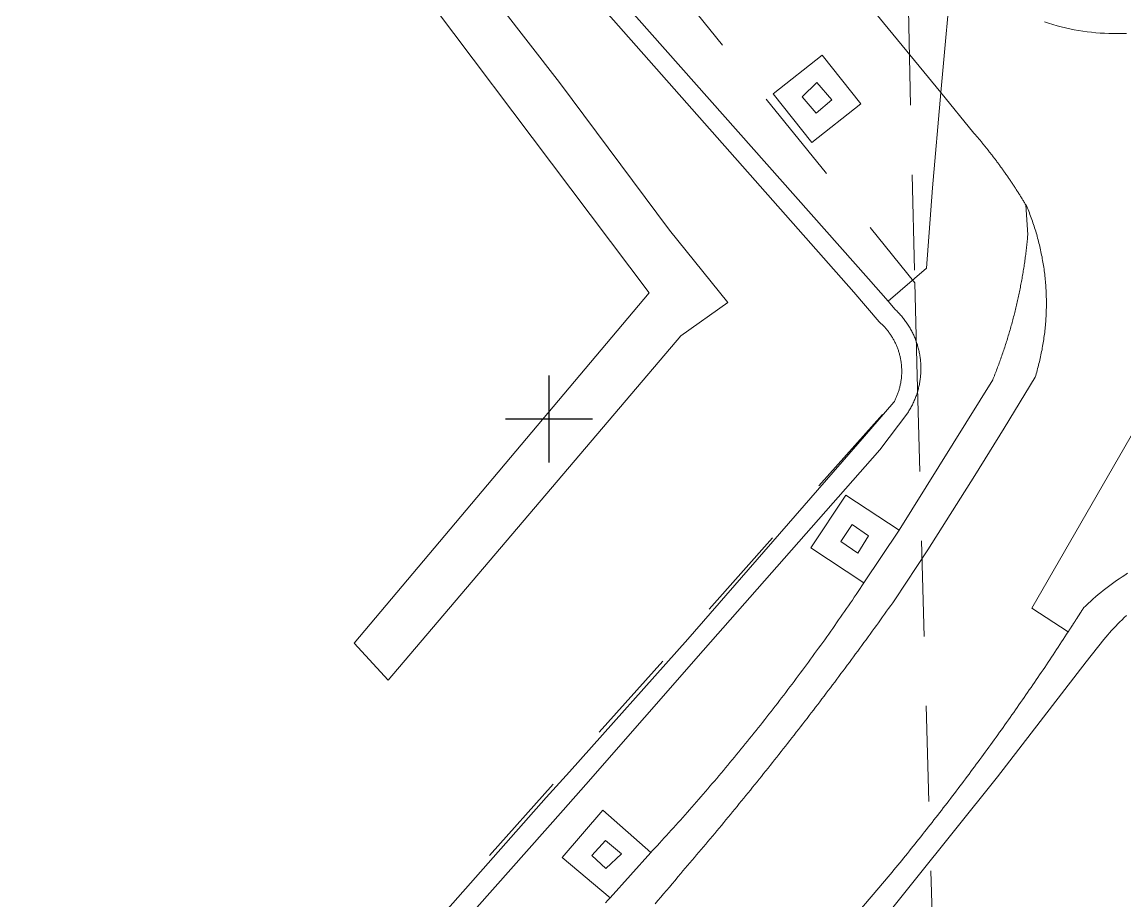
# Model space of a CAD drawing. Header units: metres. Extents: x 104718 to 105139, y 425172 to 425468.
# Drawn here: x 104884.82 to 104916.58, y 425386.13 to 425411.42 of the extents above; entities that cross this region are included whole.
import ezdxf

# ---------------------------------------------------------------- set-up
doc = ezdxf.new("R2010")
doc.units = ezdxf.units.M
doc.header["$MEASUREMENT"] = 0
doc.linetypes.add('KG-PERCEEL-SO', pattern=[19, 5.5, -4, 5.5, -4])
for name, color, linetype, lineweight in [('B-XX-AL-COORDINAATPUNT-G', 7, 'Continuous', 25), ('B-XX-GK-KADEMUUR-G', 150, 'Continuous', 18), ('B-XX-KG-GRENS_PERCEEL-G', 150, 'KG-PERCEEL-SO', 18), ('B-XX-KW-KUNSTWERK_STEIGER-G', 170, 'Continuous', 18), ('B-XX-OG-WATER_HAVEN-G', 170, 'Continuous', 18), ('B-XX-VH-GESLOTENVERHARDING-G', 10, 'Continuous', 18), ('B-XX-VH-ONVERHARD_ZAND-G', 210, 'Continuous', 18), ('B-XX-VH-OPENVERHARDING-G', 90, 'Continuous', 18), ('B-XX-VH-OPENVERHARDING_SIERBESTRATING-G', 90, 'Continuous', 18), ('B-XX-VH-OPENVERHARDING_STRAATBAKSTEEN-G', 90, 'Continuous', 18)]:
    doc.layers.add(name, color=color, linetype=linetype, lineweight=lineweight)

msp = doc.modelspace()

# ---------------------------------------------------------------- linework, layer by layer
at = {"layer": 'B-XX-AL-COORDINAATPUNT-G', "ltscale": 0.5, "flags": 128}
for points in [[(104900, 425398.75), (104900, 425401.25)], [(104898.75, 425400), (104901.25, 425400)]]:
    msp.add_lwpolyline(points, dxfattribs=at)
at = {"layer": 'B-XX-GK-KADEMUUR-G', "ltscale": 0.5}
for points in [[(104895.355, 425383.055), (104900.406, 425388.736), (104901.059, 425389.483), (104904.44, 425393.34), (104909.522, 425399.109), (104910.33, 425400.178), (104910.33, 425400.178), (104910.348, 425400.206), (104910.365, 425400.234), (104910.382, 425400.262), (104910.399, 425400.29), (104910.415, 425400.319), (104910.431, 425400.347), (104910.447, 425400.377), (104910.462, 425400.406), (104910.476, 425400.435), (104910.49, 425400.465), (104910.504, 425400.495), (104910.517, 425400.525), (104910.53, 425400.555), (104910.543, 425400.586), (104910.555, 425400.616), (104910.566, 425400.647), (104910.578, 425400.678), (104910.588, 425400.709), (104910.599, 425400.74), (104910.608, 425400.772), (104910.618, 425400.803), (104910.627, 425400.835), (104910.635, 425400.867), (104910.643, 425400.899), (104910.651, 425400.931), (104910.658, 425400.963), (104910.665, 425400.995), (104910.671, 425401.027), (104910.677, 425401.06), (104910.682, 425401.092), (104910.687, 425401.125), (104910.691, 425401.157), (104910.695, 425401.19), (104910.698, 425401.223), (104910.701, 425401.255), (104910.704, 425401.288), (104910.706, 425401.321), (104910.707, 425401.354), (104910.709, 425401.387), (104910.709, 425401.42), (104910.709, 425401.453), (104910.709, 425401.486), (104910.708, 425401.518), (104910.707, 425401.551), (104910.705, 425401.584), (104910.703, 425401.617), (104910.701, 425401.65), (104910.698, 425401.683), (104910.694, 425401.715), (104910.69, 425401.748), (104910.685, 425401.781), (104910.681, 425401.813), (104910.675, 425401.845), (104910.669, 425401.878), (104910.663, 425401.91), (104910.656, 425401.942), (104910.649, 425401.974), (104910.641, 425402.006), (104910.633, 425402.038), (104910.624, 425402.07), (104910.615, 425402.102), (104910.606, 425402.133), (104910.596, 425402.165), (104910.586, 425402.196), (104910.575, 425402.227), (104910.563, 425402.258), (104910.552, 425402.288), (104910.54, 425402.319), (104910.527, 425402.349), (104910.514, 425402.38), (104910.501, 425402.41), (104910.487, 425402.44), (104910.472, 425402.469), (104910.458, 425402.499), (104910.443, 425402.528), (104910.427, 425402.557), (104910.411, 425402.586), (104910.395, 425402.614), (104910.378, 425402.642), (104910.361, 425402.671), (104910.343, 425402.698), (104910.325, 425402.726), (104910.307, 425402.753), (104910.288, 425402.78), (104910.269, 425402.807), (104910.25, 425402.834), (104910.23, 425402.86), (104910.21, 425402.886), (104910.189, 425402.911), (104910.168, 425402.937), (104910.147, 425402.962), (104910.125, 425402.987), (104910.103, 425403.011), (104910.081, 425403.035), (104910.058, 425403.059), (104910.035, 425403.083), (104910.012, 425403.106), (104909.988, 425403.129), (104909.964, 425403.151), (104909.964, 425403.151), (104909.763, 425403.384), (104909.199, 425404.035), (104901.689, 425412.5)], [(104901.267, 425412.148), (104908.78, 425403.648), (104909.511, 425402.791), (104909.511, 425402.791), (104909.53, 425402.774), (104909.549, 425402.757), (104909.568, 425402.739), (104909.586, 425402.722), (104909.605, 425402.704), (104909.623, 425402.685), (104909.64, 425402.667), (104909.658, 425402.648), (104909.675, 425402.629), (104909.692, 425402.61), (104909.709, 425402.591), (104909.725, 425402.571), (104909.741, 425402.551), (104909.757, 425402.531), (104909.773, 425402.511), (104909.788, 425402.491), (104909.803, 425402.47), (104909.818, 425402.449), (104909.833, 425402.428), (104909.847, 425402.407), (104909.861, 425402.385), (104909.874, 425402.363), (104909.888, 425402.342), (104909.901, 425402.32), (104909.914, 425402.297), (104909.926, 425402.275), (104909.938, 425402.252), (104909.95, 425402.23), (104909.961, 425402.207), (104909.973, 425402.184), (104909.984, 425402.161), (104909.994, 425402.137), (104910.004, 425402.114), (104910.014, 425402.09), (104910.024, 425402.067), (104910.033, 425402.043), (104910.042, 425402.019), (104910.051, 425401.995), (104910.059, 425401.97), (104910.067, 425401.946), (104910.075, 425401.922), (104910.082, 425401.897), (104910.089, 425401.872), (104910.096, 425401.848), (104910.102, 425401.823), (104910.108, 425401.798), (104910.113, 425401.773), (104910.119, 425401.748), (104910.124, 425401.723), (104910.128, 425401.698), (104910.132, 425401.672), (104910.136, 425401.647), (104910.14, 425401.622), (104910.143, 425401.596), (104910.146, 425401.571), (104910.149, 425401.545), (104910.151, 425401.52), (104910.153, 425401.494), (104910.154, 425401.469), (104910.155, 425401.443), (104910.156, 425401.418), (104910.156, 425401.392), (104910.156, 425401.366), (104910.156, 425401.341), (104910.156, 425401.315), (104910.155, 425401.29), (104910.153, 425401.264), (104910.152, 425401.239), (104910.15, 425401.213), (104910.147, 425401.188), (104910.145, 425401.162), (104910.142, 425401.137), (104910.138, 425401.111), (104910.134, 425401.086), (104910.13, 425401.061), (104910.126, 425401.035), (104910.121, 425401.01), (104910.116, 425400.985), (104910.111, 425400.96), (104910.105, 425400.935), (104910.099, 425400.91), (104910.092, 425400.886), (104910.085, 425400.861), (104910.078, 425400.836), (104910.071, 425400.812), (104910.063, 425400.787), (104910.055, 425400.763), (104910.046, 425400.739), (104910.038, 425400.715), (104910.028, 425400.691), (104910.019, 425400.667), (104910.009, 425400.644), (104909.999, 425400.62), (104909.989, 425400.597), (104909.978, 425400.573), (104909.967, 425400.55), (104909.956, 425400.527), (104909.944, 425400.505), (104909.932, 425400.482), (104909.932, 425400.482), (104909.087, 425399.504), (104903.998, 425393.663), (104900.592, 425389.848), (104899.919, 425389.107), (104892.36, 425380.563)]]:
    msp.add_lwpolyline(points, dxfattribs=at)
at = {"layer": 'B-XX-KG-GRENS_PERCEEL-G', "ltscale": 0.5, "flags": 128}
for points in [[(104882.341, 425438.731), (104910.533, 425403.916)], [(104912.116, 425420.608), (104910.199, 425418.177), (104910.533, 425403.916)], [(104910.533, 425403.916), (104910.596, 425401.24)], [(104800.173, 425322.245), (104812.813, 425332.586), (104829.721, 425343.786), (104866.88, 425363.631), (104886.387, 425374.096), (104910.596, 425401.24)], [(104910.596, 425401.24), (104911.057, 425384.788)]]:
    msp.add_lwpolyline(points, dxfattribs=at)
at = {"layer": 'B-XX-KW-KUNSTWERK_STEIGER-G', "ltscale": 0.5}
msp.add_lwpolyline([(104868.263, 425418.35), (104867.815, 425417.997), (104868.716, 425416.778), (104883.71, 425428.484), (104893.888, 425415.566), (104902.887, 425403.63), (104894.383, 425393.549), (104895.37, 425392.485), (104903.799, 425402.389), (104905.151, 425403.348), (104903.469, 425405.428), (104900.298, 425409.679), (104893.35, 425418.626), (104883.999, 425430.579), (104874.844, 425423.538)], close=True, dxfattribs=at)
at = {"layer": 'B-XX-OG-WATER_HAVEN-G', "ltscale": 0.5}
msp.add_lwpolyline([(104892.36, 425380.563), (104899.919, 425389.107), (104900.592, 425389.848), (104903.998, 425393.663), (104909.087, 425399.504), (104909.932, 425400.482), (104909.932, 425400.482), (104909.944, 425400.505), (104909.956, 425400.527), (104909.967, 425400.55), (104909.978, 425400.573), (104909.989, 425400.597), (104909.999, 425400.62), (104910.009, 425400.644), (104910.019, 425400.667), (104910.028, 425400.691), (104910.038, 425400.715), (104910.046, 425400.739), (104910.055, 425400.763), (104910.063, 425400.787), (104910.071, 425400.812), (104910.078, 425400.836), (104910.085, 425400.861), (104910.092, 425400.886), (104910.099, 425400.91), (104910.105, 425400.935), (104910.111, 425400.96), (104910.116, 425400.985), (104910.121, 425401.01), (104910.126, 425401.035), (104910.13, 425401.061), (104910.134, 425401.086), (104910.138, 425401.111), (104910.142, 425401.137), (104910.145, 425401.162), (104910.147, 425401.188), (104910.15, 425401.213), (104910.152, 425401.239), (104910.153, 425401.264), (104910.155, 425401.29), (104910.156, 425401.315), (104910.156, 425401.341), (104910.156, 425401.366), (104910.156, 425401.392), (104910.156, 425401.418), (104910.155, 425401.443), (104910.154, 425401.469), (104910.153, 425401.494), (104910.151, 425401.52), (104910.149, 425401.545), (104910.146, 425401.571), (104910.143, 425401.596), (104910.14, 425401.622), (104910.136, 425401.647), (104910.132, 425401.672), (104910.128, 425401.698), (104910.124, 425401.723), (104910.119, 425401.748), (104910.113, 425401.773), (104910.108, 425401.798), (104910.102, 425401.823), (104910.096, 425401.848), (104910.089, 425401.872), (104910.082, 425401.897), (104910.075, 425401.922), (104910.067, 425401.946), (104910.059, 425401.97), (104910.051, 425401.995), (104910.042, 425402.019), (104910.033, 425402.043), (104910.024, 425402.067), (104910.014, 425402.09), (104910.004, 425402.114), (104909.994, 425402.137), (104909.984, 425402.161), (104909.973, 425402.184), (104909.961, 425402.207), (104909.95, 425402.23), (104909.938, 425402.252), (104909.926, 425402.275), (104909.914, 425402.297), (104909.901, 425402.32), (104909.888, 425402.342), (104909.874, 425402.363), (104909.861, 425402.385), (104909.847, 425402.407), (104909.833, 425402.428), (104909.818, 425402.449), (104909.803, 425402.47), (104909.788, 425402.491), (104909.773, 425402.511), (104909.757, 425402.531), (104909.741, 425402.551), (104909.725, 425402.571), (104909.709, 425402.591), (104909.692, 425402.61), (104909.675, 425402.629), (104909.658, 425402.648), (104909.64, 425402.667), (104909.623, 425402.685), (104909.605, 425402.704), (104909.586, 425402.722), (104909.568, 425402.739), (104909.549, 425402.757), (104909.53, 425402.774), (104909.511, 425402.791), (104909.511, 425402.791), (104908.78, 425403.648), (104901.267, 425412.148)], dxfattribs=at)
at = {"layer": 'B-XX-VH-GESLOTENVERHARDING-G', "ltscale": 0.5}
for points in [[(104906.452, 425409.356), (104907.572, 425407.955), (104908.974, 425409.07), (104907.868, 425410.468)], [(104907.288, 425409.267), (104907.713, 425409.68), (104908.144, 425409.184), (104907.693, 425408.802)], [(104909.067, 425395.28), (104910.081, 425396.794), (104908.547, 425397.808), (104907.538, 425396.287)], [(104908.398, 425396.47), (104908.726, 425396.959), (104909.204, 425396.636), (104908.89, 425396.139)], [(104901.755, 425386.22), (104902.935, 425387.523), (104901.553, 425388.745), (104900.381, 425387.374)], [(104902.088, 425387.48), (104901.633, 425387.064), (104901.231, 425387.438), (104901.628, 425387.868)]]:
    msp.add_lwpolyline(points, close=True, dxfattribs=at)
at = {"layer": 'B-XX-VH-ONVERHARD_ZAND-G', "ltscale": 0.5}
for points in [[(104907.288, 425409.267), (104907.693, 425408.802), (104908.144, 425409.184), (104907.713, 425409.68)], [(104908.398, 425396.47), (104908.89, 425396.139), (104909.204, 425396.636), (104908.726, 425396.959)], [(104902.088, 425387.48), (104901.628, 425387.868), (104901.231, 425387.438), (104901.633, 425387.064)]]:
    msp.add_lwpolyline(points, close=True, dxfattribs=at)
at = {"layer": 'B-XX-VH-OPENVERHARDING-G', "ltscale": 0.5}
msp.add_lwpolyline([(104916.627, 425394.339), (104916.563, 425394.281), (104916.501, 425394.222), (104916.439, 425394.161), (104916.379, 425394.1), (104916.319, 425394.038), (104916.26, 425393.975), (104916.201, 425393.912), (104916.144, 425393.847), (104916.088, 425393.782), (104916.032, 425393.716), (104915.978, 425393.649), (104915.978, 425393.649), (104915.471, 425393.011), (104912.917, 425389.702), (104902.038, 425376.138)], dxfattribs=at)
at = {"layer": 'B-XX-VH-OPENVERHARDING_SIERBESTRATING-G', "ltscale": 0.5}
for points in [[(104911.615, 425413.086), (104911.284, 425409.389), (104912.237, 425408.225), (104912.237, 425408.225), (104912.254, 425408.205), (104912.271, 425408.186), (104912.287, 425408.166), (104912.304, 425408.147), (104912.321, 425408.127), (104912.337, 425408.108), (104912.354, 425408.088), (104912.371, 425408.068), (104912.387, 425408.048), (104912.404, 425408.029), (104912.42, 425408.009), (104912.437, 425407.989), (104912.453, 425407.969), (104912.469, 425407.949), (104912.486, 425407.929), (104912.502, 425407.909), (104912.518, 425407.89), (104912.534, 425407.87), (104912.551, 425407.849), (104912.567, 425407.829), (104912.583, 425407.809), (104912.599, 425407.789), (104912.615, 425407.769), (104912.631, 425407.749), (104912.647, 425407.729), (104912.663, 425407.709), (104912.679, 425407.688), (104912.695, 425407.668), (104912.711, 425407.648), (104912.726, 425407.627), (104912.742, 425407.607), (104912.758, 425407.587), (104912.774, 425407.566), (104912.789, 425407.546), (104912.805, 425407.525), (104912.821, 425407.505), (104912.836, 425407.484), (104912.852, 425407.464), (104912.867, 425407.443), (104912.883, 425407.423), (104912.898, 425407.402), (104912.913, 425407.381), (104912.929, 425407.361), (104912.944, 425407.34), (104912.959, 425407.319), (104912.974, 425407.298), (104912.99, 425407.278), (104913.005, 425407.257), (104913.02, 425407.236), (104913.035, 425407.215), (104913.05, 425407.194), (104913.065, 425407.173), (104913.08, 425407.152), (104913.095, 425407.131), (104913.11, 425407.11), (104913.125, 425407.089), (104913.139, 425407.068), (104913.154, 425407.047), (104913.169, 425407.026), (104913.184, 425407.005), (104913.198, 425406.984), (104913.213, 425406.962), (104913.228, 425406.941), (104913.242, 425406.92), (104913.257, 425406.899), (104913.271, 425406.877), (104913.286, 425406.856), (104913.3, 425406.835), (104913.314, 425406.813), (104913.329, 425406.792), (104913.343, 425406.771), (104913.357, 425406.749), (104913.372, 425406.728), (104913.386, 425406.706), (104913.4, 425406.685), (104913.414, 425406.663), (104913.428, 425406.642), (104913.442, 425406.62), (104913.456, 425406.598), (104913.47, 425406.577), (104913.484, 425406.555), (104913.498, 425406.533), (104913.512, 425406.512), (104913.526, 425406.49), (104913.539, 425406.468), (104913.553, 425406.446), (104913.567, 425406.425), (104913.58, 425406.403), (104913.594, 425406.381), (104913.608, 425406.359), (104913.621, 425406.337), (104913.635, 425406.315), (104913.648, 425406.293), (104913.661, 425406.271), (104913.675, 425406.249), (104913.688, 425406.227), (104913.702, 425406.205), (104913.715, 425406.183), (104913.728, 425406.161), (104913.728, 425406.161), (104913.755, 425406.116), (104913.755, 425406.116), (104913.775, 425406.069), (104913.794, 425406.022), (104913.813, 425405.975), (104913.832, 425405.928), (104913.85, 425405.881), (104913.868, 425405.833), (104913.885, 425405.786), (104913.903, 425405.738), (104913.92, 425405.69), (104913.936, 425405.642), (104913.953, 425405.594), (104913.968, 425405.546), (104913.984, 425405.498), (104913.999, 425405.449), (104914.014, 425405.401), (104914.029, 425405.352), (104914.043, 425405.304), (104914.057, 425405.255), (104914.07, 425405.206), (104914.083, 425405.157), (104914.096, 425405.108), (104914.109, 425405.059), (104914.121, 425405.009), (104914.133, 425404.96), (104914.144, 425404.911), (104914.155, 425404.861), (104914.166, 425404.811), (104914.176, 425404.762), (104914.186, 425404.712), (104914.196, 425404.662), (104914.205, 425404.612), (104914.214, 425404.562), (104914.223, 425404.512), (104914.231, 425404.462), (104914.239, 425404.412), (104914.246, 425404.362), (104914.254, 425404.312), (104914.26, 425404.262), (104914.267, 425404.211), (104914.273, 425404.161), (104914.279, 425404.11), (104914.284, 425404.06), (104914.289, 425404.01), (104914.294, 425403.959), (104914.298, 425403.908), (104914.302, 425403.858), (104914.306, 425403.807), (104914.309, 425403.757), (104914.312, 425403.706), (104914.314, 425403.655), (104914.316, 425403.605), (104914.318, 425403.554), (104914.32, 425403.503), (104914.321, 425403.452), (104914.321, 425403.402), (104914.322, 425403.351), (104914.322, 425403.3), (104914.321, 425403.25), (104914.321, 425403.199), (104914.32, 425403.148), (104914.318, 425403.097), (104914.316, 425403.047), (104914.314, 425402.996), (104914.312, 425402.945), (104914.309, 425402.895), (104914.306, 425402.844), (104914.302, 425402.793), (104914.298, 425402.743), (104914.294, 425402.692), (104914.289, 425402.642), (104914.284, 425402.591), (104914.279, 425402.541), (104914.273, 425402.49), (104914.267, 425402.44), (104914.26, 425402.39), (104914.253, 425402.339), (104914.246, 425402.289), (104914.239, 425402.239), (104914.231, 425402.189), (104914.223, 425402.139), (104914.214, 425402.089), (104914.205, 425402.039), (104914.196, 425401.989), (104914.186, 425401.939), (104914.176, 425401.89), (104914.166, 425401.84), (104914.155, 425401.79), (104914.144, 425401.741), (104914.132, 425401.691), (104914.121, 425401.642), (104914.109, 425401.593), (104914.096, 425401.544), (104914.083, 425401.494), (104914.07, 425401.446), (104914.057, 425401.397), (104914.043, 425401.348), (104914.028, 425401.299), (104914.014, 425401.25), (104913.999, 425401.202), (104913.999, 425401.202), (104913.103, 425399.732), (104912.261, 425398.368), (104910.909, 425396.235), (104909.955, 425394.793), (104909.955, 425394.793), (104909.896, 425394.711), (104909.838, 425394.628), (104909.779, 425394.546), (104909.72, 425394.464), (104909.661, 425394.382), (104909.602, 425394.3), (104909.543, 425394.218), (104909.484, 425394.136), (104909.425, 425394.054), (104909.366, 425393.972), (104909.306, 425393.89), (104909.247, 425393.808), (104909.187, 425393.726), (104909.128, 425393.645), (104909.068, 425393.563), (104909.008, 425393.482), (104908.949, 425393.4), (104908.889, 425393.319), (104908.829, 425393.237), (104908.769, 425393.156), (104908.709, 425393.075), (104908.648, 425392.994), (104908.588, 425392.912), (104908.528, 425392.831), (104908.467, 425392.75), (104908.407, 425392.669), (104908.346, 425392.588), (104908.286, 425392.507), (104908.225, 425392.427), (104908.164, 425392.346), (104908.103, 425392.265), (104908.042, 425392.185), (104907.981, 425392.104), (104907.92, 425392.023), (104907.859, 425391.943), (104907.798, 425391.863), (104907.737, 425391.782), (104907.675, 425391.702), (104907.614, 425391.622), (104907.552, 425391.541), (104907.491, 425391.461), (104907.429, 425391.381), (104907.367, 425391.301), (104907.305, 425391.221), (104907.243, 425391.141), (104907.181, 425391.062), (104907.119, 425390.982), (104907.057, 425390.902), (104906.995, 425390.822), (104906.933, 425390.743), (104906.87, 425390.663), (104906.808, 425390.584), (104906.745, 425390.504), (104906.683, 425390.425), (104906.62, 425390.346), (104906.557, 425390.266), (104906.494, 425390.187), (104906.432, 425390.108), (104906.369, 425390.029), (104906.306, 425389.95), (104906.242, 425389.871), (104906.179, 425389.792), (104906.116, 425389.713), (104906.053, 425389.635), (104905.989, 425389.556), (104905.926, 425389.477), (104905.862, 425389.399), (104905.799, 425389.32), (104905.735, 425389.242), (104905.671, 425389.163), (104905.607, 425389.085), (104905.543, 425389.006), (104905.479, 425388.928), (104905.415, 425388.85), (104905.351, 425388.772), (104905.287, 425388.694), (104905.223, 425388.616), (104905.158, 425388.538), (104905.094, 425388.46), (104905.029, 425388.382), (104904.965, 425388.304), (104904.9, 425388.227), (104904.835, 425388.149), (104904.771, 425388.071), (104904.706, 425387.994), (104904.641, 425387.916), (104904.576, 425387.839), (104904.511, 425387.762), (104904.446, 425387.684), (104904.38, 425387.607), (104904.315, 425387.53), (104904.25, 425387.453), (104904.184, 425387.376), (104904.119, 425387.299), (104904.053, 425387.222), (104903.987, 425387.145), (104903.922, 425387.068), (104903.856, 425386.992), (104903.79, 425386.915), (104903.79, 425386.915), (104903.709, 425386.818), (104903.627, 425386.72), (104903.545, 425386.623), (104903.464, 425386.526), (104903.382, 425386.429), (104903.3, 425386.332), (104903.218, 425386.235), (104903.136, 425386.139), (104903.053, 425386.042)], [(104908.654, 425412.598), (104911.284, 425409.389), (104911.615, 425413.086)], [(104916.63, 425411.093), (104916.504, 425411.089), (104916.378, 425411.087), (104916.251, 425411.088), (104916.125, 425411.09), (104915.999, 425411.096), (104915.873, 425411.104), (104915.747, 425411.114), (104915.621, 425411.126), (104915.495, 425411.141), (104915.37, 425411.159), (104915.245, 425411.179), (104915.121, 425411.201), (104914.997, 425411.225), (104914.874, 425411.252), (104914.751, 425411.282), (104914.628, 425411.313), (104914.507, 425411.347), (104914.386, 425411.384), (104914.265, 425411.423)], [(104901.289, 425376.861), (104909.822, 425386.888), (104909.822, 425386.888), (104909.878, 425386.956), (104909.933, 425387.023), (104909.989, 425387.091), (104910.044, 425387.159), (104910.1, 425387.227), (104910.155, 425387.294), (104910.21, 425387.362), (104910.266, 425387.43), (104910.321, 425387.498), (104910.376, 425387.567), (104910.431, 425387.635), (104910.486, 425387.703), (104910.54, 425387.771), (104910.595, 425387.84), (104910.65, 425387.908), (104910.704, 425387.977), (104910.759, 425388.045), (104910.813, 425388.114), (104910.867, 425388.183), (104910.922, 425388.252), (104910.976, 425388.32), (104911.03, 425388.389), (104911.084, 425388.458), (104911.138, 425388.527), (104911.192, 425388.596), (104911.245, 425388.666), (104911.299, 425388.735), (104911.353, 425388.804), (104911.406, 425388.873), (104911.46, 425388.943), (104911.513, 425389.012), (104911.566, 425389.082), (104911.62, 425389.151), (104911.673, 425389.221), (104911.726, 425389.291), (104911.779, 425389.36), (104911.832, 425389.43), (104911.884, 425389.5), (104911.937, 425389.57), (104911.99, 425389.64), (104912.042, 425389.71), (104912.095, 425389.78), (104912.147, 425389.85), (104912.199, 425389.921), (104912.252, 425389.991), (104912.304, 425390.061), (104912.356, 425390.132), (104912.408, 425390.202), (104912.46, 425390.273), (104912.512, 425390.343), (104912.563, 425390.414), (104912.615, 425390.485), (104912.667, 425390.556), (104912.718, 425390.626), (104912.77, 425390.697), (104912.821, 425390.768), (104912.872, 425390.839), (104912.923, 425390.91), (104912.975, 425390.982), (104913.026, 425391.053), (104913.077, 425391.124), (104913.127, 425391.195), (104913.178, 425391.267), (104913.229, 425391.338), (104913.279, 425391.41), (104913.33, 425391.481), (104913.38, 425391.553), (104913.431, 425391.624), (104913.481, 425391.696), (104913.531, 425391.768), (104913.581, 425391.84), (104913.631, 425391.912), (104913.681, 425391.984), (104913.731, 425392.056), (104913.781, 425392.128), (104913.831, 425392.2), (104913.88, 425392.272), (104913.93, 425392.344), (104913.979, 425392.416), (104914.029, 425392.489), (104914.078, 425392.561), (104914.127, 425392.634), (104914.176, 425392.706), (104914.225, 425392.779), (104914.274, 425392.851), (104914.323, 425392.924), (104914.372, 425392.997), (104914.421, 425393.07), (104914.469, 425393.142), (104914.518, 425393.215), (104914.566, 425393.288), (104914.615, 425393.361), (104914.663, 425393.434), (104914.711, 425393.508), (104914.759, 425393.581), (104914.807, 425393.654), (104914.855, 425393.727), (104914.903, 425393.801), (104914.951, 425393.874), (104914.951, 425393.874), (104913.905, 425394.554), (104923.495, 425411.174)], [(104923.495, 425411.174), (104913.905, 425394.554), (104914.951, 425393.874), (104914.951, 425393.874), (104914.955, 425393.881), (104914.96, 425393.888), (104914.964, 425393.895), (104914.969, 425393.902), (104914.973, 425393.908), (104914.978, 425393.915), (104914.982, 425393.922), (104914.987, 425393.929), (104914.991, 425393.936), (104914.996, 425393.943), (104915, 425393.95), (104915.005, 425393.957), (104915.009, 425393.964), (104915.014, 425393.971), (104915.018, 425393.977), (104915.023, 425393.984), (104915.027, 425393.991), (104915.032, 425393.998), (104915.036, 425394.005), (104915.04, 425394.012), (104915.045, 425394.019), (104915.049, 425394.026), (104915.054, 425394.033), (104915.058, 425394.04), (104915.063, 425394.047), (104915.067, 425394.053), (104915.072, 425394.06), (104915.076, 425394.067), (104915.081, 425394.074), (104915.085, 425394.081), (104915.09, 425394.088), (104915.094, 425394.095), (104915.098, 425394.102), (104915.103, 425394.109), (104915.107, 425394.116), (104915.112, 425394.123), (104915.116, 425394.129), (104915.121, 425394.136), (104915.125, 425394.143), (104915.13, 425394.15), (104915.134, 425394.157), (104915.139, 425394.164), (104915.143, 425394.171), (104915.147, 425394.178), (104915.152, 425394.185), (104915.156, 425394.192), (104915.161, 425394.199), (104915.165, 425394.206), (104915.17, 425394.212), (104915.174, 425394.219), (104915.179, 425394.226), (104915.183, 425394.233), (104915.187, 425394.24), (104915.192, 425394.247), (104915.196, 425394.254), (104915.201, 425394.261), (104915.205, 425394.268), (104915.21, 425394.275), (104915.214, 425394.282), (104915.219, 425394.289), (104915.223, 425394.296), (104915.227, 425394.302), (104915.232, 425394.309), (104915.236, 425394.316), (104915.241, 425394.323), (104915.245, 425394.33), (104915.25, 425394.337), (104915.254, 425394.344), (104915.258, 425394.351), (104915.263, 425394.358), (104915.267, 425394.365), (104915.272, 425394.372), (104915.276, 425394.379), (104915.281, 425394.386), (104915.285, 425394.393), (104915.289, 425394.399), (104915.294, 425394.406), (104915.298, 425394.413), (104915.303, 425394.42), (104915.307, 425394.427), (104915.312, 425394.434), (104915.316, 425394.441), (104915.32, 425394.448), (104915.325, 425394.455), (104915.329, 425394.462), (104915.334, 425394.469), (104915.338, 425394.476), (104915.342, 425394.483), (104915.347, 425394.49), (104915.351, 425394.497), (104915.356, 425394.503), (104915.36, 425394.51), (104915.365, 425394.517), (104915.369, 425394.524), (104915.373, 425394.531), (104915.378, 425394.538), (104915.382, 425394.545), (104915.387, 425394.552), (104915.391, 425394.559), (104915.391, 425394.559), (104915.459, 425394.625), (104915.529, 425394.691), (104915.599, 425394.755), (104915.669, 425394.819), (104915.741, 425394.881), (104915.814, 425394.943), (104915.887, 425395.004), (104915.961, 425395.063), (104916.036, 425395.122), (104916.112, 425395.18), (104916.188, 425395.237), (104916.265, 425395.293), (104916.343, 425395.348), (104916.421, 425395.401), (104916.501, 425395.454), (104916.58, 425395.506), (104916.661, 425395.557)]]:
    msp.add_lwpolyline(points, dxfattribs=at)
at = {"layer": 'B-XX-VH-OPENVERHARDING_STRAATBAKSTEEN-G', "ltscale": 0.5}
for points in [[(104876.618, 425445), (104876.715, 425444.877), (104876.854, 425445), (104879.71, 425445), (104882.008, 425442.204), (104880.151, 425440.512), (104881.276, 425439.083), (104880.329, 425438.227), (104880.431, 425438.099), (104880.86, 425438.475), (104884.796, 425433.445), (104898.04, 425416.811), (104900.175, 425414.254), (104901.689, 425412.5), (104909.199, 425404.035), (104909.763, 425403.384), (104910.865, 425404.337), (104911.039, 425406.649), (104911.284, 425409.389), (104908.654, 425412.598), (104901.393, 425421.42), (104894.194, 425430.22), (104884.888, 425441.452), (104881.931, 425445)], [(104906.452, 425409.356), (104907.868, 425410.468), (104908.974, 425409.07), (104907.572, 425407.955)]]:
    msp.add_lwpolyline(points, close=True, dxfattribs=at)
for points in [[(104914.265, 425411.423), (104914.386, 425411.384), (104914.507, 425411.347), (104914.628, 425411.313), (104914.751, 425411.282), (104914.874, 425411.252), (104914.997, 425411.225), (104915.121, 425411.201), (104915.245, 425411.179), (104915.37, 425411.159), (104915.495, 425411.141), (104915.621, 425411.126), (104915.747, 425411.114), (104915.873, 425411.104), (104915.999, 425411.096), (104916.125, 425411.09), (104916.251, 425411.088), (104916.378, 425411.087), (104916.504, 425411.089), (104916.63, 425411.093)], [(104901.623, 425386.074), (104901.689, 425386.147), (104901.755, 425386.22), (104901.755, 425386.22), (104900.381, 425387.374), (104901.553, 425388.745), (104902.935, 425387.523), (104902.983, 425387.576), (104902.983, 425387.576), (104903.05, 425387.649), (104903.118, 425387.722), (104903.185, 425387.795), (104903.252, 425387.868), (104903.319, 425387.941), (104903.386, 425388.015), (104903.453, 425388.088), (104903.519, 425388.162), (104903.586, 425388.235), (104903.652, 425388.309), (104903.719, 425388.383), (104903.785, 425388.457), (104903.851, 425388.531), (104903.917, 425388.605), (104903.982, 425388.68), (104904.048, 425388.754), (104904.114, 425388.829), (104904.179, 425388.903), (104904.244, 425388.978), (104904.31, 425389.053), (104904.375, 425389.128), (104904.44, 425389.203), (104904.505, 425389.278), (104904.569, 425389.353), (104904.634, 425389.429), (104904.698, 425389.504), (104904.763, 425389.58), (104904.827, 425389.655), (104904.891, 425389.731), (104904.955, 425389.807), (104905.019, 425389.883), (104905.083, 425389.959), (104905.146, 425390.035), (104905.21, 425390.111), (104905.273, 425390.188), (104905.336, 425390.264), (104905.4, 425390.341), (104905.463, 425390.418), (104905.525, 425390.494), (104905.588, 425390.571), (104905.651, 425390.648), (104905.713, 425390.725), (104905.776, 425390.803), (104905.838, 425390.88), (104905.9, 425390.957), (104905.962, 425391.035), (104906.024, 425391.112), (104906.086, 425391.19), (104906.148, 425391.268), (104906.209, 425391.346), (104906.27, 425391.424), (104906.332, 425391.502), (104906.393, 425391.58), (104906.454, 425391.658), (104906.515, 425391.737), (104906.576, 425391.815), (104906.636, 425391.894), (104906.697, 425391.973), (104906.757, 425392.051), (104906.817, 425392.13), (104906.877, 425392.209), (104906.937, 425392.288), (104906.997, 425392.368), (104907.057, 425392.447), (104907.117, 425392.526), (104907.176, 425392.606), (104907.236, 425392.685), (104907.295, 425392.765), (104907.354, 425392.845), (104907.413, 425392.924), (104907.472, 425393.004), (104907.531, 425393.084), (104907.589, 425393.164), (104907.648, 425393.245), (104907.706, 425393.325), (104907.764, 425393.405), (104907.822, 425393.486), (104907.88, 425393.566), (104907.938, 425393.647), (104907.996, 425393.728), (104908.053, 425393.809), (104908.111, 425393.89), (104908.168, 425393.971), (104908.225, 425394.052), (104908.282, 425394.133), (104908.339, 425394.215), (104908.396, 425394.296), (104908.453, 425394.377), (104908.509, 425394.459), (104908.565, 425394.541), (104908.622, 425394.623), (104908.678, 425394.704), (104908.734, 425394.786), (104908.79, 425394.868), (104908.845, 425394.951), (104908.901, 425395.033), (104908.956, 425395.115), (104909.012, 425395.198), (104909.067, 425395.28), (104909.067, 425395.28), (104907.538, 425396.287), (104908.547, 425397.808), (104910.081, 425396.794), (104912.776, 425401.123), (104912.776, 425401.123), (104912.792, 425401.163), (104912.809, 425401.204), (104912.825, 425401.244), (104912.841, 425401.285), (104912.857, 425401.325), (104912.872, 425401.366), (104912.888, 425401.406), (104912.904, 425401.447), (104912.919, 425401.488), (104912.934, 425401.528), (104912.949, 425401.569), (104912.964, 425401.61), (104912.979, 425401.651), (104912.994, 425401.692), (104913.009, 425401.733), (104913.023, 425401.774), (104913.038, 425401.815), (104913.052, 425401.856), (104913.066, 425401.897), (104913.08, 425401.938), (104913.094, 425401.98), (104913.108, 425402.021), (104913.122, 425402.062), (104913.135, 425402.104), (104913.149, 425402.145), (104913.162, 425402.186), (104913.175, 425402.228), (104913.188, 425402.269), (104913.201, 425402.311), (104913.214, 425402.353), (104913.226, 425402.394), (104913.239, 425402.436), (104913.251, 425402.478), (104913.264, 425402.519), (104913.276, 425402.561), (104913.288, 425402.603), (104913.3, 425402.645), (104913.311, 425402.687), (104913.323, 425402.729), (104913.335, 425402.771), (104913.346, 425402.813), (104913.357, 425402.855), (104913.368, 425402.897), (104913.379, 425402.939), (104913.39, 425402.981), (104913.401, 425403.023), (104913.412, 425403.065), (104913.422, 425403.108), (104913.433, 425403.15), (104913.443, 425403.192), (104913.453, 425403.235), (104913.463, 425403.277), (104913.473, 425403.319), (104913.483, 425403.362), (104913.492, 425403.404), (104913.502, 425403.447), (104913.511, 425403.489), (104913.52, 425403.532), (104913.529, 425403.574), (104913.538, 425403.617), (104913.547, 425403.66), (104913.556, 425403.702), (104913.564, 425403.745), (104913.573, 425403.788), (104913.581, 425403.83), (104913.589, 425403.873), (104913.598, 425403.916), (104913.605, 425403.959), (104913.613, 425404.001), (104913.621, 425404.044), (104913.628, 425404.087), (104913.636, 425404.13), (104913.643, 425404.173), (104913.65, 425404.216), (104913.657, 425404.259), (104913.664, 425404.302), (104913.671, 425404.345), (104913.678, 425404.388), (104913.684, 425404.431), (104913.691, 425404.474), (104913.697, 425404.517), (104913.703, 425404.56), (104913.709, 425404.603), (104913.715, 425404.646), (104913.721, 425404.689), (104913.726, 425404.733), (104913.732, 425404.776), (104913.737, 425404.819), (104913.742, 425404.862), (104913.747, 425404.905), (104913.752, 425404.949), (104913.757, 425404.992), (104913.762, 425405.035), (104913.766, 425405.078), (104913.771, 425405.122), (104913.775, 425405.165), (104913.779, 425405.208), (104913.783, 425405.252), (104913.787, 425405.295), (104913.787, 425405.295), (104913.728, 425406.161), (104913.728, 425406.161), (104913.715, 425406.183), (104913.702, 425406.205), (104913.688, 425406.227), (104913.675, 425406.249), (104913.661, 425406.271), (104913.648, 425406.293), (104913.635, 425406.315), (104913.621, 425406.337), (104913.608, 425406.359), (104913.594, 425406.381), (104913.58, 425406.403), (104913.567, 425406.425), (104913.553, 425406.446), (104913.539, 425406.468), (104913.526, 425406.49), (104913.512, 425406.512), (104913.498, 425406.533), (104913.484, 425406.555), (104913.47, 425406.577), (104913.456, 425406.598), (104913.442, 425406.62), (104913.428, 425406.642), (104913.414, 425406.663), (104913.4, 425406.685), (104913.386, 425406.706), (104913.372, 425406.728), (104913.357, 425406.749), (104913.343, 425406.771), (104913.329, 425406.792), (104913.314, 425406.813), (104913.3, 425406.835), (104913.286, 425406.856), (104913.271, 425406.877), (104913.257, 425406.899), (104913.242, 425406.92), (104913.228, 425406.941), (104913.213, 425406.962), (104913.198, 425406.984), (104913.184, 425407.005), (104913.169, 425407.026), (104913.154, 425407.047), (104913.139, 425407.068), (104913.125, 425407.089), (104913.11, 425407.11), (104913.095, 425407.131), (104913.08, 425407.152), (104913.065, 425407.173), (104913.05, 425407.194), (104913.035, 425407.215), (104913.02, 425407.236), (104913.005, 425407.257), (104912.99, 425407.278), (104912.974, 425407.298), (104912.959, 425407.319), (104912.944, 425407.34), (104912.929, 425407.361), (104912.913, 425407.381), (104912.898, 425407.402), (104912.883, 425407.423), (104912.867, 425407.443), (104912.852, 425407.464), (104912.836, 425407.484), (104912.821, 425407.505), (104912.805, 425407.525), (104912.789, 425407.546), (104912.774, 425407.566), (104912.758, 425407.587), (104912.742, 425407.607), (104912.726, 425407.627), (104912.711, 425407.648), (104912.695, 425407.668), (104912.679, 425407.688), (104912.663, 425407.709), (104912.647, 425407.729), (104912.631, 425407.749), (104912.615, 425407.769), (104912.599, 425407.789), (104912.583, 425407.809), (104912.567, 425407.829), (104912.551, 425407.849), (104912.534, 425407.87), (104912.518, 425407.89), (104912.502, 425407.909), (104912.486, 425407.929), (104912.469, 425407.949), (104912.453, 425407.969), (104912.437, 425407.989), (104912.42, 425408.009), (104912.404, 425408.029), (104912.387, 425408.048), (104912.371, 425408.068), (104912.354, 425408.088), (104912.337, 425408.108), (104912.321, 425408.127), (104912.304, 425408.147), (104912.287, 425408.166), (104912.271, 425408.186), (104912.254, 425408.205), (104912.237, 425408.225), (104912.237, 425408.225), (104911.284, 425409.389), (104911.039, 425406.649), (104910.865, 425404.337), (104909.763, 425403.384), (104909.964, 425403.151), (104909.964, 425403.151), (104909.988, 425403.129), (104910.012, 425403.106), (104910.035, 425403.083), (104910.058, 425403.059), (104910.081, 425403.035), (104910.103, 425403.011), (104910.125, 425402.987), (104910.147, 425402.962), (104910.168, 425402.937), (104910.189, 425402.911), (104910.21, 425402.886), (104910.23, 425402.86), (104910.25, 425402.834), (104910.269, 425402.807), (104910.288, 425402.78), (104910.307, 425402.753), (104910.325, 425402.726), (104910.343, 425402.698), (104910.361, 425402.671), (104910.378, 425402.642), (104910.395, 425402.614), (104910.411, 425402.586), (104910.427, 425402.557), (104910.443, 425402.528), (104910.458, 425402.499), (104910.472, 425402.469), (104910.487, 425402.44), (104910.501, 425402.41), (104910.514, 425402.38), (104910.527, 425402.349), (104910.54, 425402.319), (104910.552, 425402.288), (104910.563, 425402.258), (104910.575, 425402.227), (104910.586, 425402.196), (104910.596, 425402.165), (104910.606, 425402.133), (104910.615, 425402.102), (104910.624, 425402.07), (104910.633, 425402.038), (104910.641, 425402.006), (104910.649, 425401.974), (104910.656, 425401.942), (104910.663, 425401.91), (104910.669, 425401.878), (104910.675, 425401.845), (104910.681, 425401.813), (104910.685, 425401.781), (104910.69, 425401.748), (104910.694, 425401.715), (104910.698, 425401.683), (104910.701, 425401.65), (104910.703, 425401.617), (104910.705, 425401.584), (104910.707, 425401.551), (104910.708, 425401.518), (104910.709, 425401.486), (104910.709, 425401.453), (104910.709, 425401.42), (104910.709, 425401.387), (104910.707, 425401.354), (104910.706, 425401.321), (104910.704, 425401.288), (104910.701, 425401.255), (104910.698, 425401.223), (104910.695, 425401.19), (104910.691, 425401.157), (104910.687, 425401.125), (104910.682, 425401.092), (104910.677, 425401.06), (104910.671, 425401.027), (104910.665, 425400.995), (104910.658, 425400.963), (104910.651, 425400.931), (104910.643, 425400.899), (104910.635, 425400.867), (104910.627, 425400.835), (104910.618, 425400.803), (104910.608, 425400.772), (104910.599, 425400.74), (104910.588, 425400.709), (104910.578, 425400.678), (104910.566, 425400.647), (104910.555, 425400.616), (104910.543, 425400.586), (104910.53, 425400.555), (104910.517, 425400.525), (104910.504, 425400.495), (104910.49, 425400.465), (104910.476, 425400.435), (104910.462, 425400.406), (104910.447, 425400.377), (104910.431, 425400.347), (104910.415, 425400.319), (104910.399, 425400.29), (104910.382, 425400.262), (104910.365, 425400.234), (104910.348, 425400.206), (104910.33, 425400.178), (104910.33, 425400.178), (104909.522, 425399.109), (104904.44, 425393.34), (104901.059, 425389.483), (104900.406, 425388.736), (104895.355, 425383.055)], [(104903.053, 425386.042), (104903.136, 425386.139), (104903.218, 425386.235), (104903.3, 425386.332), (104903.382, 425386.429), (104903.464, 425386.526), (104903.545, 425386.623), (104903.627, 425386.72), (104903.709, 425386.818), (104903.79, 425386.915), (104903.79, 425386.915), (104903.856, 425386.992), (104903.922, 425387.068), (104903.987, 425387.145), (104904.053, 425387.222), (104904.119, 425387.299), (104904.184, 425387.376), (104904.25, 425387.453), (104904.315, 425387.53), (104904.38, 425387.607), (104904.446, 425387.684), (104904.511, 425387.762), (104904.576, 425387.839), (104904.641, 425387.916), (104904.706, 425387.994), (104904.771, 425388.071), (104904.835, 425388.149), (104904.9, 425388.227), (104904.965, 425388.304), (104905.029, 425388.382), (104905.094, 425388.46), (104905.158, 425388.538), (104905.223, 425388.616), (104905.287, 425388.694), (104905.351, 425388.772), (104905.415, 425388.85), (104905.479, 425388.928), (104905.543, 425389.006), (104905.607, 425389.085), (104905.671, 425389.163), (104905.735, 425389.242), (104905.799, 425389.32), (104905.862, 425389.399), (104905.926, 425389.477), (104905.989, 425389.556), (104906.053, 425389.635), (104906.116, 425389.713), (104906.179, 425389.792), (104906.242, 425389.871), (104906.306, 425389.95), (104906.369, 425390.029), (104906.432, 425390.108), (104906.494, 425390.187), (104906.557, 425390.266), (104906.62, 425390.346), (104906.683, 425390.425), (104906.745, 425390.504), (104906.808, 425390.584), (104906.87, 425390.663), (104906.933, 425390.743), (104906.995, 425390.822), (104907.057, 425390.902), (104907.119, 425390.982), (104907.181, 425391.062), (104907.243, 425391.141), (104907.305, 425391.221), (104907.367, 425391.301), (104907.429, 425391.381), (104907.491, 425391.461), (104907.552, 425391.541), (104907.614, 425391.622), (104907.675, 425391.702), (104907.737, 425391.782), (104907.798, 425391.863), (104907.859, 425391.943), (104907.92, 425392.023), (104907.981, 425392.104), (104908.042, 425392.185), (104908.103, 425392.265), (104908.164, 425392.346), (104908.225, 425392.427), (104908.286, 425392.507), (104908.346, 425392.588), (104908.407, 425392.669), (104908.467, 425392.75), (104908.528, 425392.831), (104908.588, 425392.912), (104908.648, 425392.994), (104908.709, 425393.075), (104908.769, 425393.156), (104908.829, 425393.237), (104908.889, 425393.319), (104908.949, 425393.4), (104909.008, 425393.482), (104909.068, 425393.563), (104909.128, 425393.645), (104909.187, 425393.726), (104909.247, 425393.808), (104909.306, 425393.89), (104909.366, 425393.972), (104909.425, 425394.054), (104909.484, 425394.136), (104909.543, 425394.218), (104909.602, 425394.3), (104909.661, 425394.382), (104909.72, 425394.464), (104909.779, 425394.546), (104909.838, 425394.628), (104909.896, 425394.711), (104909.955, 425394.793), (104909.955, 425394.793), (104910.909, 425396.235), (104912.261, 425398.368), (104913.103, 425399.732), (104913.999, 425401.202), (104913.999, 425401.202), (104914.014, 425401.25), (104914.028, 425401.299), (104914.043, 425401.348), (104914.057, 425401.397), (104914.07, 425401.446), (104914.083, 425401.494), (104914.096, 425401.544), (104914.109, 425401.593), (104914.121, 425401.642), (104914.132, 425401.691), (104914.144, 425401.741), (104914.155, 425401.79), (104914.166, 425401.84), (104914.176, 425401.89), (104914.186, 425401.939), (104914.196, 425401.989), (104914.205, 425402.039), (104914.214, 425402.089), (104914.223, 425402.139), (104914.231, 425402.189), (104914.239, 425402.239), (104914.246, 425402.289), (104914.253, 425402.339), (104914.26, 425402.39), (104914.267, 425402.44), (104914.273, 425402.49), (104914.279, 425402.541), (104914.284, 425402.591), (104914.289, 425402.642), (104914.294, 425402.692), (104914.298, 425402.743), (104914.302, 425402.793), (104914.306, 425402.844), (104914.309, 425402.895), (104914.312, 425402.945), (104914.314, 425402.996), (104914.316, 425403.047), (104914.318, 425403.097), (104914.32, 425403.148), (104914.321, 425403.199), (104914.321, 425403.25), (104914.322, 425403.3), (104914.322, 425403.351), (104914.321, 425403.402), (104914.321, 425403.452), (104914.32, 425403.503), (104914.318, 425403.554), (104914.316, 425403.605), (104914.314, 425403.655), (104914.312, 425403.706), (104914.309, 425403.757), (104914.306, 425403.807), (104914.302, 425403.858), (104914.298, 425403.908), (104914.294, 425403.959), (104914.289, 425404.01), (104914.284, 425404.06), (104914.279, 425404.11), (104914.273, 425404.161), (104914.267, 425404.211), (104914.26, 425404.262), (104914.254, 425404.312), (104914.246, 425404.362), (104914.239, 425404.412), (104914.231, 425404.462), (104914.223, 425404.512), (104914.214, 425404.562), (104914.205, 425404.612), (104914.196, 425404.662), (104914.186, 425404.712), (104914.176, 425404.762), (104914.166, 425404.811), (104914.155, 425404.861), (104914.144, 425404.911), (104914.133, 425404.96), (104914.121, 425405.009), (104914.109, 425405.059), (104914.096, 425405.108), (104914.083, 425405.157), (104914.07, 425405.206), (104914.057, 425405.255), (104914.043, 425405.304), (104914.029, 425405.352), (104914.014, 425405.401), (104913.999, 425405.449), (104913.984, 425405.498), (104913.968, 425405.546), (104913.953, 425405.594), (104913.936, 425405.642), (104913.92, 425405.69), (104913.903, 425405.738), (104913.885, 425405.786), (104913.868, 425405.833), (104913.85, 425405.881), (104913.832, 425405.928), (104913.813, 425405.975), (104913.794, 425406.022), (104913.775, 425406.069), (104913.755, 425406.116), (104913.755, 425406.116), (104913.728, 425406.161), (104913.787, 425405.295), (104913.787, 425405.295), (104913.783, 425405.252), (104913.779, 425405.208), (104913.775, 425405.165), (104913.771, 425405.122), (104913.766, 425405.078), (104913.762, 425405.035), (104913.757, 425404.992), (104913.752, 425404.949), (104913.747, 425404.905), (104913.742, 425404.862), (104913.737, 425404.819), (104913.732, 425404.776), (104913.726, 425404.733), (104913.721, 425404.689), (104913.715, 425404.646), (104913.709, 425404.603), (104913.703, 425404.56), (104913.697, 425404.517), (104913.691, 425404.474), (104913.684, 425404.431), (104913.678, 425404.388), (104913.671, 425404.345), (104913.664, 425404.302), (104913.657, 425404.259), (104913.65, 425404.216), (104913.643, 425404.173), (104913.636, 425404.13), (104913.628, 425404.087), (104913.621, 425404.044), (104913.613, 425404.001), (104913.605, 425403.959), (104913.598, 425403.916), (104913.589, 425403.873), (104913.581, 425403.83), (104913.573, 425403.788), (104913.564, 425403.745), (104913.556, 425403.702), (104913.547, 425403.66), (104913.538, 425403.617), (104913.529, 425403.574), (104913.52, 425403.532), (104913.511, 425403.489), (104913.502, 425403.447), (104913.492, 425403.404), (104913.483, 425403.362), (104913.473, 425403.319), (104913.463, 425403.277), (104913.453, 425403.235), (104913.443, 425403.192), (104913.433, 425403.15), (104913.422, 425403.108), (104913.412, 425403.065), (104913.401, 425403.023), (104913.39, 425402.981), (104913.379, 425402.939), (104913.368, 425402.897), (104913.357, 425402.855), (104913.346, 425402.813), (104913.335, 425402.771), (104913.323, 425402.729), (104913.311, 425402.687), (104913.3, 425402.645), (104913.288, 425402.603), (104913.276, 425402.561), (104913.264, 425402.519), (104913.251, 425402.478), (104913.239, 425402.436), (104913.226, 425402.394), (104913.214, 425402.353), (104913.201, 425402.311), (104913.188, 425402.269), (104913.175, 425402.228), (104913.162, 425402.186), (104913.149, 425402.145), (104913.135, 425402.104), (104913.122, 425402.062), (104913.108, 425402.021), (104913.094, 425401.98), (104913.08, 425401.938), (104913.066, 425401.897), (104913.052, 425401.856), (104913.038, 425401.815), (104913.023, 425401.774), (104913.009, 425401.733), (104912.994, 425401.692), (104912.979, 425401.651), (104912.964, 425401.61), (104912.949, 425401.569), (104912.934, 425401.528), (104912.919, 425401.488), (104912.904, 425401.447), (104912.888, 425401.406), (104912.872, 425401.366), (104912.857, 425401.325), (104912.841, 425401.285), (104912.825, 425401.244), (104912.809, 425401.204), (104912.792, 425401.163), (104912.776, 425401.123), (104912.776, 425401.123), (104910.081, 425396.794), (104909.067, 425395.28), (104909.067, 425395.28), (104909.012, 425395.198), (104908.956, 425395.115), (104908.901, 425395.033), (104908.845, 425394.951), (104908.79, 425394.868), (104908.734, 425394.786), (104908.678, 425394.704), (104908.622, 425394.623), (104908.565, 425394.541), (104908.509, 425394.459), (104908.453, 425394.377), (104908.396, 425394.296), (104908.339, 425394.215), (104908.282, 425394.133), (104908.225, 425394.052), (104908.168, 425393.971), (104908.111, 425393.89), (104908.053, 425393.809), (104907.996, 425393.728), (104907.938, 425393.647), (104907.88, 425393.566), (104907.822, 425393.486), (104907.764, 425393.405), (104907.706, 425393.325), (104907.648, 425393.245), (104907.589, 425393.164), (104907.531, 425393.084), (104907.472, 425393.004), (104907.413, 425392.924), (104907.354, 425392.845), (104907.295, 425392.765), (104907.236, 425392.685), (104907.176, 425392.606), (104907.117, 425392.526), (104907.057, 425392.447), (104906.997, 425392.368), (104906.937, 425392.288), (104906.877, 425392.209), (104906.817, 425392.13), (104906.757, 425392.051), (104906.697, 425391.973), (104906.636, 425391.894), (104906.576, 425391.815), (104906.515, 425391.737), (104906.454, 425391.658), (104906.393, 425391.58), (104906.332, 425391.502), (104906.27, 425391.424), (104906.209, 425391.346), (104906.148, 425391.268), (104906.086, 425391.19), (104906.024, 425391.112), (104905.962, 425391.035), (104905.9, 425390.957), (104905.838, 425390.88), (104905.776, 425390.803), (104905.713, 425390.725), (104905.651, 425390.648), (104905.588, 425390.571), (104905.525, 425390.494), (104905.463, 425390.418), (104905.4, 425390.341), (104905.336, 425390.264), (104905.273, 425390.188), (104905.21, 425390.111), (104905.146, 425390.035), (104905.083, 425389.959), (104905.019, 425389.883), (104904.955, 425389.807), (104904.891, 425389.731), (104904.827, 425389.655), (104904.763, 425389.58), (104904.698, 425389.504), (104904.634, 425389.429), (104904.569, 425389.353), (104904.505, 425389.278), (104904.44, 425389.203), (104904.375, 425389.128), (104904.31, 425389.053), (104904.244, 425388.978), (104904.179, 425388.903), (104904.114, 425388.829), (104904.048, 425388.754), (104903.982, 425388.68), (104903.917, 425388.605), (104903.851, 425388.531), (104903.785, 425388.457), (104903.719, 425388.383), (104903.652, 425388.309), (104903.586, 425388.235), (104903.519, 425388.162), (104903.453, 425388.088), (104903.386, 425388.015), (104903.319, 425387.941), (104903.252, 425387.868), (104903.185, 425387.795), (104903.118, 425387.722), (104903.05, 425387.649), (104902.983, 425387.576), (104902.983, 425387.576), (104902.935, 425387.523), (104901.755, 425386.22), (104901.755, 425386.22), (104901.689, 425386.147), (104901.623, 425386.074)], [(104916.661, 425395.557), (104916.58, 425395.506), (104916.501, 425395.454), (104916.421, 425395.401), (104916.343, 425395.348), (104916.265, 425395.293), (104916.188, 425395.237), (104916.112, 425395.18), (104916.036, 425395.122), (104915.961, 425395.063), (104915.887, 425395.004), (104915.814, 425394.943), (104915.741, 425394.881), (104915.669, 425394.819), (104915.599, 425394.755), (104915.529, 425394.691), (104915.459, 425394.625), (104915.391, 425394.559), (104915.391, 425394.559), (104915.387, 425394.552), (104915.382, 425394.545), (104915.378, 425394.538), (104915.373, 425394.531), (104915.369, 425394.524), (104915.365, 425394.517), (104915.36, 425394.51), (104915.356, 425394.503), (104915.351, 425394.497), (104915.347, 425394.49), (104915.342, 425394.483), (104915.338, 425394.476), (104915.334, 425394.469), (104915.329, 425394.462), (104915.325, 425394.455), (104915.32, 425394.448), (104915.316, 425394.441), (104915.312, 425394.434), (104915.307, 425394.427), (104915.303, 425394.42), (104915.298, 425394.413), (104915.294, 425394.406), (104915.289, 425394.399), (104915.285, 425394.393), (104915.281, 425394.386), (104915.276, 425394.379), (104915.272, 425394.372), (104915.267, 425394.365), (104915.263, 425394.358), (104915.258, 425394.351), (104915.254, 425394.344), (104915.25, 425394.337), (104915.245, 425394.33), (104915.241, 425394.323), (104915.236, 425394.316), (104915.232, 425394.309), (104915.227, 425394.302), (104915.223, 425394.296), (104915.219, 425394.289), (104915.214, 425394.282), (104915.21, 425394.275), (104915.205, 425394.268), (104915.201, 425394.261), (104915.196, 425394.254), (104915.192, 425394.247), (104915.187, 425394.24), (104915.183, 425394.233), (104915.179, 425394.226), (104915.174, 425394.219), (104915.17, 425394.212), (104915.165, 425394.206), (104915.161, 425394.199), (104915.156, 425394.192), (104915.152, 425394.185), (104915.147, 425394.178), (104915.143, 425394.171), (104915.139, 425394.164), (104915.134, 425394.157), (104915.13, 425394.15), (104915.125, 425394.143), (104915.121, 425394.136), (104915.116, 425394.129), (104915.112, 425394.123), (104915.107, 425394.116), (104915.103, 425394.109), (104915.098, 425394.102), (104915.094, 425394.095), (104915.09, 425394.088), (104915.085, 425394.081), (104915.081, 425394.074), (104915.076, 425394.067), (104915.072, 425394.06), (104915.067, 425394.053), (104915.063, 425394.047), (104915.058, 425394.04), (104915.054, 425394.033), (104915.049, 425394.026), (104915.045, 425394.019), (104915.04, 425394.012), (104915.036, 425394.005), (104915.032, 425393.998), (104915.027, 425393.991), (104915.023, 425393.984), (104915.018, 425393.977), (104915.014, 425393.971), (104915.009, 425393.964), (104915.005, 425393.957), (104915, 425393.95), (104914.996, 425393.943), (104914.991, 425393.936), (104914.987, 425393.929), (104914.982, 425393.922), (104914.978, 425393.915), (104914.973, 425393.908), (104914.969, 425393.902), (104914.964, 425393.895), (104914.96, 425393.888), (104914.955, 425393.881), (104914.951, 425393.874), (104914.951, 425393.874), (104914.903, 425393.801), (104914.855, 425393.727), (104914.807, 425393.654), (104914.759, 425393.581), (104914.711, 425393.508), (104914.663, 425393.434), (104914.615, 425393.361), (104914.566, 425393.288), (104914.518, 425393.215), (104914.469, 425393.142), (104914.421, 425393.07), (104914.372, 425392.997), (104914.323, 425392.924), (104914.274, 425392.851), (104914.225, 425392.779), (104914.176, 425392.706), (104914.127, 425392.634), (104914.078, 425392.561), (104914.029, 425392.489), (104913.979, 425392.416), (104913.93, 425392.344), (104913.88, 425392.272), (104913.831, 425392.2), (104913.781, 425392.128), (104913.731, 425392.056), (104913.681, 425391.984), (104913.631, 425391.912), (104913.581, 425391.84), (104913.531, 425391.768), (104913.481, 425391.696), (104913.431, 425391.624), (104913.38, 425391.553), (104913.33, 425391.481), (104913.279, 425391.41), (104913.229, 425391.338), (104913.178, 425391.267), (104913.127, 425391.195), (104913.077, 425391.124), (104913.026, 425391.053), (104912.975, 425390.982), (104912.923, 425390.91), (104912.872, 425390.839), (104912.821, 425390.768), (104912.77, 425390.697), (104912.718, 425390.626), (104912.667, 425390.556), (104912.615, 425390.485), (104912.563, 425390.414), (104912.512, 425390.343), (104912.46, 425390.273), (104912.408, 425390.202), (104912.356, 425390.132), (104912.304, 425390.061), (104912.252, 425389.991), (104912.199, 425389.921), (104912.147, 425389.85), (104912.095, 425389.78), (104912.042, 425389.71), (104911.99, 425389.64), (104911.937, 425389.57), (104911.884, 425389.5), (104911.832, 425389.43), (104911.779, 425389.36), (104911.726, 425389.291), (104911.673, 425389.221), (104911.62, 425389.151), (104911.566, 425389.082), (104911.513, 425389.012), (104911.46, 425388.943), (104911.406, 425388.873), (104911.353, 425388.804), (104911.299, 425388.735), (104911.245, 425388.666), (104911.192, 425388.596), (104911.138, 425388.527), (104911.084, 425388.458), (104911.03, 425388.389), (104910.976, 425388.32), (104910.922, 425388.252), (104910.867, 425388.183), (104910.813, 425388.114), (104910.759, 425388.045), (104910.704, 425387.977), (104910.65, 425387.908), (104910.595, 425387.84), (104910.54, 425387.771), (104910.486, 425387.703), (104910.431, 425387.635), (104910.376, 425387.567), (104910.321, 425387.498), (104910.266, 425387.43), (104910.21, 425387.362), (104910.155, 425387.294), (104910.1, 425387.227), (104910.044, 425387.159), (104909.989, 425387.091), (104909.933, 425387.023), (104909.878, 425386.956), (104909.822, 425386.888), (104909.822, 425386.888), (104901.289, 425376.861)], [(104902.038, 425376.138), (104912.917, 425389.702), (104915.471, 425393.011), (104915.978, 425393.649), (104915.978, 425393.649), (104916.032, 425393.716), (104916.088, 425393.782), (104916.144, 425393.847), (104916.201, 425393.912), (104916.26, 425393.975), (104916.319, 425394.038), (104916.379, 425394.1), (104916.439, 425394.161), (104916.501, 425394.222), (104916.563, 425394.281), (104916.627, 425394.339)]]:
    msp.add_lwpolyline(points, dxfattribs=at)

doc.saveas('drawing.dxf')
